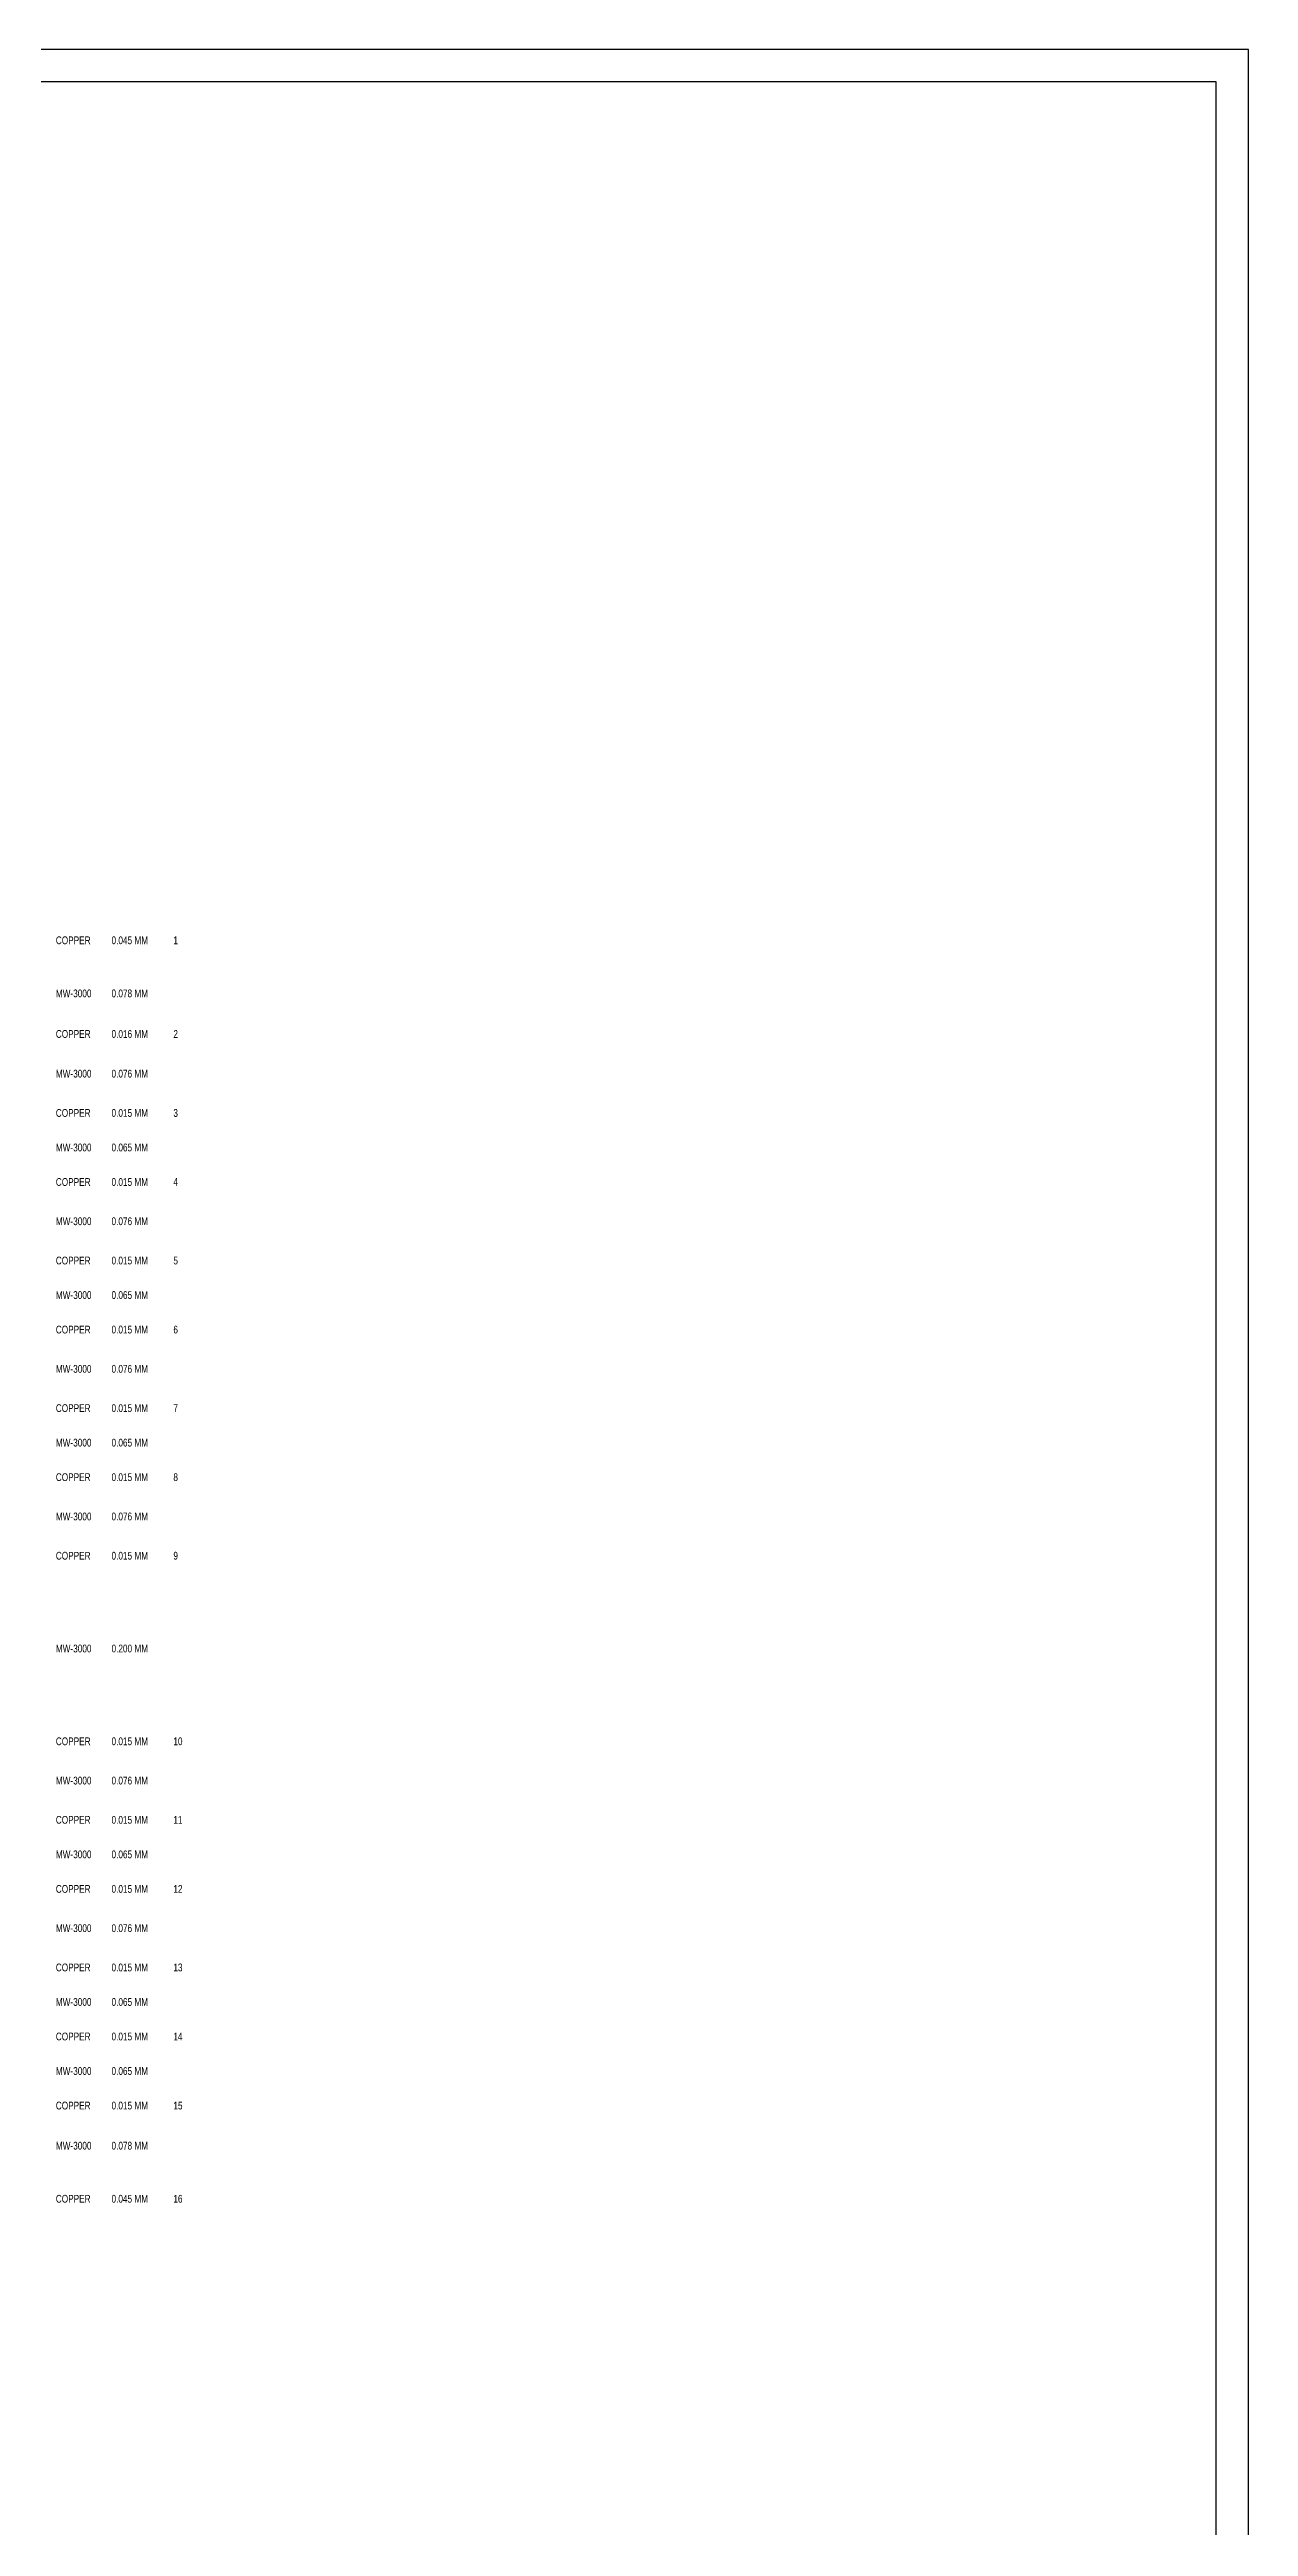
# Model space of a CAD drawing. Extents: x -65 to 700, y -155 to 755.
# Drawn here: x 514.9 to 700, y 372.4 to 755 of the extents above; entities that cross this region are included whole.
import ezdxf

# ---------------------------------------------------------------- set-up
doc = ezdxf.new("R2010")
doc.units = 0
doc.layers.add('DRAWING_FORMAT_OUTLINE', color=85, linetype='CONTINUOUS')
doc.layers.add('MANUFACTURING_XSECTION_CHART', color=2, linetype='CONTINUOUS')

msp = doc.modelspace()

# ---------------------------------------------------------------- linework, layer by layer
at = {"layer": 'DRAWING_FORMAT_OUTLINE'}
for points in [[(-65, -155), (700, -155), (700, 755), (-65, 755)], [(-60, -150), (695, -150), (695, 750), (-60, 750)]]:
    msp.add_lwpolyline(points, close=True, dxfattribs=at)

# ---------------------------------------------------------------- texts
at = {"layer": 'MANUFACTURING_XSECTION_CHART', "width": 0.791667}
for s, p in [('COPPER', (515.85, 616.8)), ('0.045 MM', (524.45, 616.8)), ('1', (534, 616.8)), ('MW-3000', (515.85, 608.6)), ('0.078 MM', (524.45, 608.6)), ('COPPER', (515.85, 602.3333)), ('0.016 MM', (524.45, 602.3333)), ('2', (534, 602.3333)), ('MW-3000', (515.85, 596.2)), ('0.076 MM', (524.45, 596.2)), ('COPPER', (515.85, 590.1333)), ('0.015 MM', (524.45, 590.1333)), ('3', (534, 590.1333)), ('MW-3000', (515.85, 584.8)), ('0.065 MM', (524.45, 584.8)), ('COPPER', (515.85, 579.4667)), ('0.015 MM', (524.45, 579.4667)), ('4', (534, 579.4667)), ('MW-3000', (515.85, 573.4)), ('0.076 MM', (524.45, 573.4)), ('COPPER', (515.85, 567.3333)), ('0.015 MM', (524.45, 567.3333)), ('5', (534, 567.3333)), ('MW-3000', (515.85, 562)), ('0.065 MM', (524.45, 562)), ('COPPER', (515.85, 556.6667)), ('0.015 MM', (524.45, 556.6667)), ('6', (534, 556.6667)), ('MW-3000', (515.85, 550.6)), ('0.076 MM', (524.45, 550.6)), ('COPPER', (515.85, 544.5333)), ('0.015 MM', (524.45, 544.5333)), ('7', (534, 544.5333)), ('MW-3000', (515.85, 539.2)), ('0.065 MM', (524.45, 539.2)), ('COPPER', (515.85, 533.8667)), ('0.015 MM', (524.45, 533.8667)), ('8', (534, 533.8667)), ('MW-3000', (515.85, 527.8)), ('0.076 MM', (524.45, 527.8)), ('COPPER', (515.85, 521.7333)), ('0.015 MM', (524.45, 521.7333)), ('9', (534, 521.7333)), ('MW-3000', (515.85, 507.4)), ('0.200 MM', (524.45, 507.4)), ('COPPER', (515.85, 493.0667)), ('0.015 MM', (524.45, 493.0667)), ('10', (534, 493.0667)), ('MW-3000', (515.85, 487)), ('0.076 MM', (524.45, 487)), ('COPPER', (515.85, 480.9333)), ('0.015 MM', (524.45, 480.9333)), ('11', (534, 480.9333)), ('MW-3000', (515.85, 475.6)), ('0.065 MM', (524.45, 475.6)), ('COPPER', (515.85, 470.2667)), ('0.015 MM', (524.45, 470.2667)), ('12', (534, 470.2667)), ('MW-3000', (515.85, 464.2)), ('0.076 MM', (524.45, 464.2)), ('COPPER', (515.85, 458.1333)), ('0.015 MM', (524.45, 458.1333)), ('13', (534, 458.1333)), ('MW-3000', (515.85, 452.8)), ('0.065 MM', (524.45, 452.8)), ('COPPER', (515.85, 447.4667)), ('0.015 MM', (524.45, 447.4667)), ('14', (534, 447.4667)), ('MW-3000', (515.85, 442.1333)), ('0.065 MM', (524.45, 442.1333)), ('COPPER', (515.85, 436.8)), ('0.015 MM', (524.45, 436.8)), ('15', (534, 436.8)), ('MW-3000', (515.85, 430.6)), ('0.078 MM', (524.45, 430.6)), ('COPPER', (515.85, 422.4)), ('0.045 MM', (524.45, 422.4)), ('16', (534, 422.4))]:
    msp.add_text(s, height=1.2, dxfattribs=at).set_placement(p)

doc.saveas('drawing.dxf')
